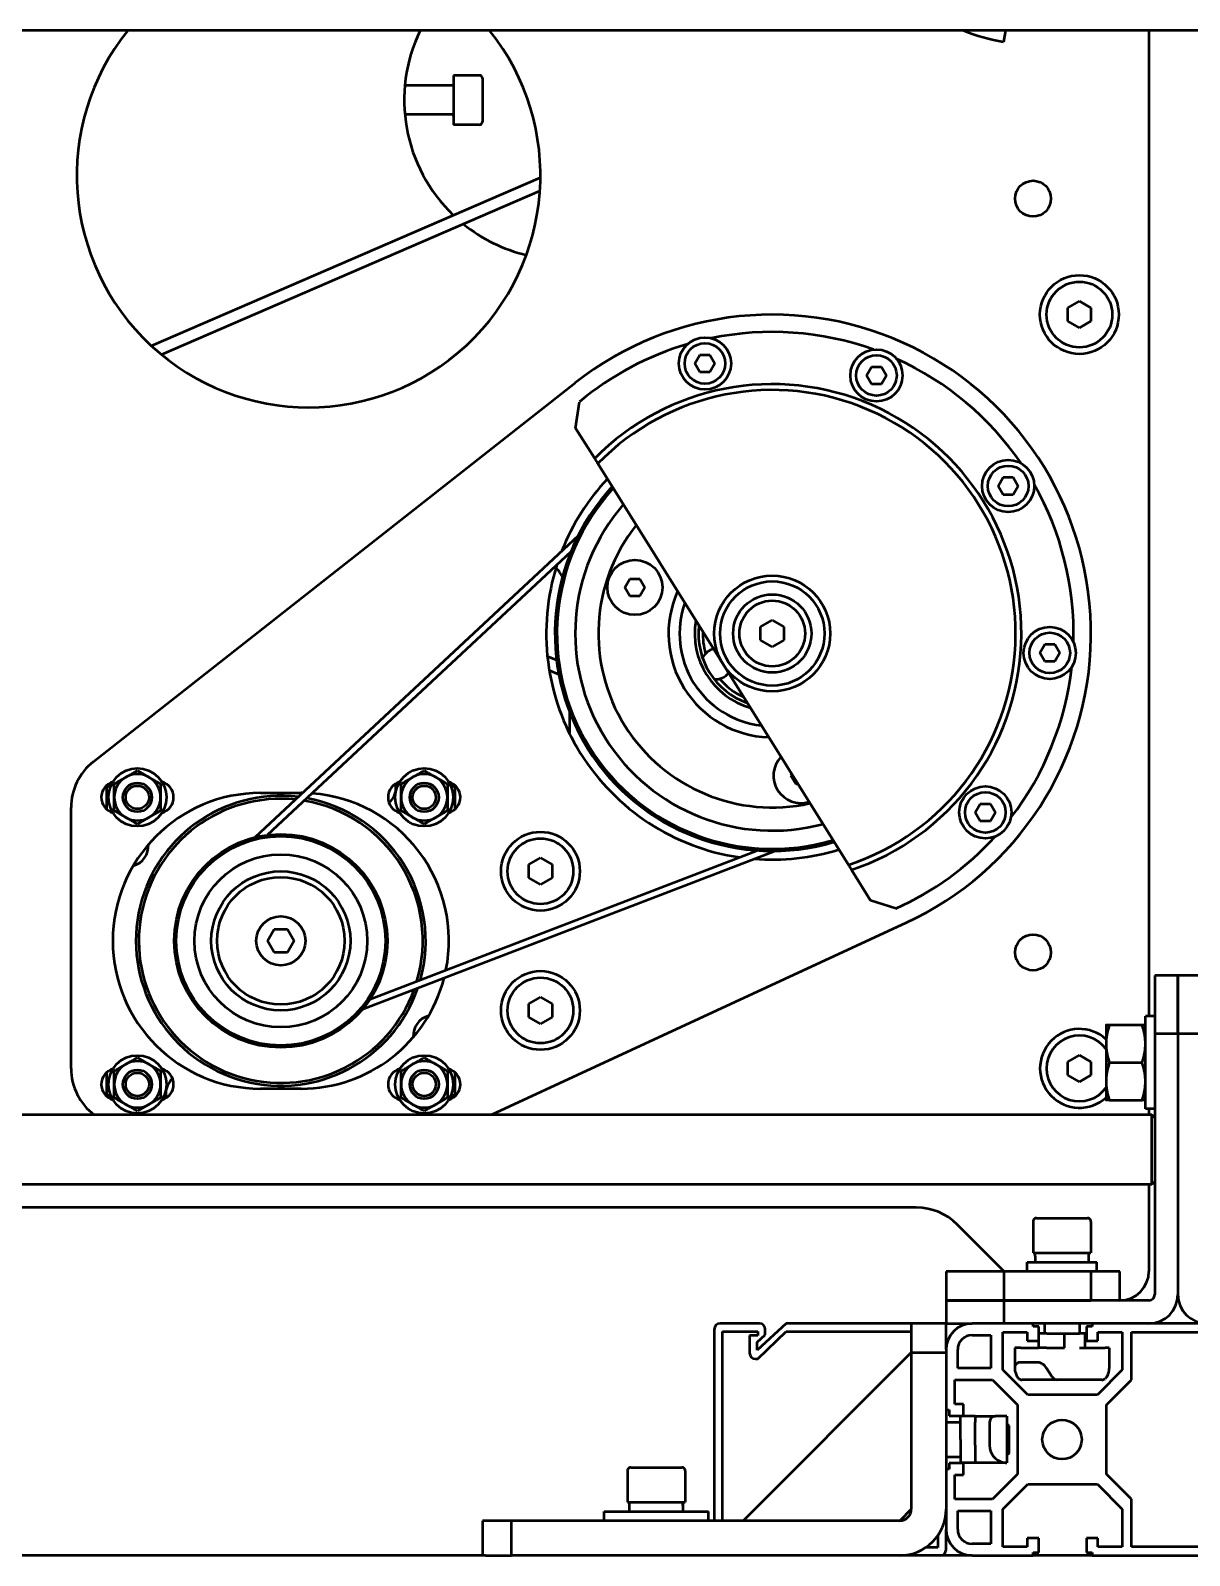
# Model space of a CAD drawing. Header units: millimetres. Extents: x 845401 to 948039, y 511594 to 550263.
# Drawn here: x 914566.2 to 914766.2, y 544470.2 to 544733.2 of the extents above; entities that cross this region are included whole.
import ezdxf

# ---------------------------------------------------------------- set-up
doc = ezdxf.new("R2010")
doc.units = ezdxf.units.MM
doc.layers.add('可见 (ISO)', color=7, linetype='Continuous', lineweight=50)

# ---------------------------------------------------------------- blocks, each defined once
blk = doc.blocks.new('A$C2A4E01FC')
at = {"layer": '可见 (ISO)', "color": 251}
for p, q in [((2527.5, 708.35), (1877.5, 708.35)), ((2377.77, 708.35), (2377.42, 706.38)), ((2402.5, 708.35), (2402.5, 538.35)), ((2282.5, 700.6), (2282.5, 692.1)), ((2287, 700.6), (2282.5, 700.6)), ((2287.5, 700.1), (2287.5, 692.6)), ((2282.3, 698.85), (2274.11, 698.85)), ((2282.3, 693.85), (2274.11, 693.85)), ((2287, 692.1), (2282.5, 692.1)), ((2230.33, 653.99), (2297.5, 683)), ((2232.09, 652.46), (2297.41, 680.68)), ((2388.5, 660.51), (2390.5, 661.66)), ((2388.5, 658.2), (2388.5, 660.51)), ((2390.5, 661.66), (2392.5, 660.51)), ((2392.5, 660.51), (2392.5, 658.2)), ((2390.5, 657.04), (2388.5, 658.2)), ((2392.5, 658.2), (2390.5, 657.04)), ((2324.16, 650.92), (2325.02, 652.42)), ((2325.02, 652.42), (2326.75, 652.42)), ((2326.75, 652.42), (2327.62, 650.92)), ((2325.02, 649.42), (2324.16, 650.92)), ((2327.62, 650.92), (2326.75, 649.42)), ((2353.75, 648.86), (2354.62, 650.36)), ((2354.62, 650.36), (2356.35, 650.36)), ((2356.35, 650.36), (2357.21, 648.86)), ((2220.32, 582.21), (2303.52, 647.59)), ((2326.75, 649.42), (2325.02, 649.42)), ((2354.62, 647.36), (2353.75, 648.86)), ((2356.35, 647.36), (2354.62, 647.36)), ((2357.21, 648.86), (2356.35, 647.36)), ((2303.57, 639.78), (2304.23, 644.31)), ((2303.57, 639.78), (2306.86, 634.52)), ((2307.4, 633.65), (2329.02, 599.05)), ((2376.47, 629.79), (2377.34, 631.29)), ((2377.34, 631.29), (2379.07, 631.29)), ((2379.07, 631.29), (2379.94, 629.79)), ((2377.34, 628.29), (2376.47, 629.79)), ((2379.94, 629.79), (2379.07, 628.29)), ((2379.07, 628.29), (2377.34, 628.29)), ((2304.01, 621.21), (2248.27, 569.21)), ((2302.74, 618.42), (2250.43, 569.61)), ((2312.07, 612.3), (2312.93, 613.8)), ((2312.93, 613.8), (2314.66, 613.8)), ((2314.66, 613.8), (2315.53, 612.3)), ((2312.93, 610.8), (2312.07, 612.3)), ((2314.66, 610.8), (2312.93, 610.8)), ((2315.53, 612.3), (2314.66, 610.8)), ((2335.5, 605.51), (2337.5, 606.66)), ((2335.5, 603.2), (2335.5, 605.51)), ((2337.5, 606.66), (2339.5, 605.51)), ((2339.5, 605.51), (2339.5, 603.2)), ((2337.5, 602.04), (2335.5, 603.2)), ((2339.5, 603.2), (2337.5, 602.04)), ((2383.65, 601), (2384.52, 602.5)), ((2384.52, 602.5), (2386.25, 602.5)), ((2386.25, 602.5), (2387.12, 601)), ((2300.29, 599.73), (2298.7, 600.41)), ((2384.52, 599.5), (2383.65, 601)), ((2387.12, 601), (2386.25, 599.5)), ((2300.68, 597.27), (2299.02, 597.99)), ((2329.02, 599.05), (2350.64, 564.46)), ((2386.25, 599.5), (2384.52, 599.5)), ((2302.5, 590.9), (2302.5, 587.15)), ((2340.73, 579.85), (2340.87, 580.09)), ((2341.6, 578.35), (2340.73, 579.85)), ((2222.7, 573.98), (2222.7, 577.81)), ((2249.2, 576.85), (2256.2, 576.85)), ((2272.54, 577.7), (2272.54, 578.46)), ((2282.7, 577.81), (2282.7, 573.98)), ((2341.96, 578.35), (2341.6, 578.35)), ((2216.5, 529.35), (2216.5, 574.35)), ((2372.54, 573.5), (2373.4, 575)), ((2373.4, 572), (2372.54, 573.5)), ((2373.4, 575), (2375.14, 575)), ((2375.14, 575), (2376, 573.5)), ((2376, 573.5), (2375.14, 572)), ((2375.14, 572), (2373.4, 572)), ((2266.81, 539.54), (2337.98, 566.86)), ((2268.12, 541.31), (2334.91, 566.94)), ((2295.5, 564.51), (2297.5, 565.66)), ((2297.5, 565.66), (2299.5, 564.51)), ((2295.5, 562.2), (2295.5, 564.51)), ((2299.5, 564.51), (2299.5, 562.2)), ((2351.18, 563.59), (2354.47, 558.32)), ((2297.5, 561.04), (2295.5, 562.2)), ((2299.5, 562.2), (2297.5, 561.04)), ((2358.83, 556.93), (2354.47, 558.32)), ((2250.39, 551.35), (2251.55, 553.35)), ((2251.55, 553.35), (2253.85, 553.35)), ((2253.85, 553.35), (2255.01, 551.35)), ((2360.58, 554.43), (2289.03, 521.35)), ((2360.58, 554.43), (2289.03, 521.35)), ((2251.55, 549.35), (2250.39, 551.35)), ((2255.01, 551.35), (2253.85, 549.35)), ((2253.85, 549.35), (2251.55, 549.35)), ((2403.5, 545.35), (2403.5, 535.35)), ((2407.5, 545.35), (2403.5, 545.35)), ((2407.5, 535.35), (2407.5, 545.35)), ((2411.5, 545.35), (2407.5, 545.35)), ((2407.5, 545.35), (2407.5, 535.35)), ((2295.5, 540.51), (2297.5, 541.66)), ((2295.5, 538.2), (2295.5, 540.51)), ((2297.5, 541.66), (2299.5, 540.51)), ((2299.5, 540.51), (2299.5, 538.2)), ((2297.5, 537.04), (2295.5, 538.2)), ((2299.5, 538.2), (2297.5, 537.04)), ((2395.1, 536.85), (2395.1, 533.6)), ((2395.68, 536.85), (2401.32, 536.85)), ((2401.9, 522.35), (2401.9, 538.35)), ((2403.5, 538.35), (2401.9, 538.35)), ((2403.5, 535.35), (2407.5, 535.35)), ((2403.5, 535.35), (2403.5, 490.35)), ((2407.5, 535.35), (2407.5, 490.35)), ((2407.5, 535.35), (2411.5, 535.35)), ((2407.5, 535.35), (2407.5, 490.35)), ((2388.5, 530.51), (2390.5, 531.66)), ((2390.5, 531.66), (2392.5, 530.51)), ((2395.1, 533.6), (2395.1, 527.1)), ((2222.7, 524.89), (2222.7, 528.72)), ((2282.7, 528.72), (2282.7, 524.89)), ((2388.5, 528.2), (2388.5, 530.51)), ((2392.5, 530.51), (2392.5, 528.2)), ((2395.68, 530.35), (2401.32, 530.35)), ((2390.5, 527.04), (2388.5, 528.2)), ((2392.5, 528.2), (2390.5, 527.04)), ((2395.1, 527.1), (2395.1, 523.85)), ((2232.86, 525), (2232.86, 524.24)), ((2256.2, 525.85), (2249.2, 525.85)), ((2395.68, 523.85), (2401.32, 523.85)), ((2403, 521.35), (2002, 521.35)), ((2403.5, 522.35), (2401.9, 522.35)), ((2402.5, 522.35), (2402.5, 521.35)), ((2403, 509.35), (2403, 521.35)), ((2403.5, 520.85), (2403, 521.35)), ((2403, 509.35), (2002, 509.35)), ((2402.5, 509.35), (2402.5, 494.35)), ((2403.5, 509.85), (2403, 509.35)), ((2362.36, 505.35), (2042.64, 505.35)), ((2377.5, 494.35), (2369.43, 502.42)), ((2382.5, 502.95), (2382.5, 497.55)), ((2383.1, 503.55), (2391.9, 503.55)), ((2392.5, 502.95), (2392.5, 497.55)), ((2382.5, 497.55), (2392.5, 497.55)), ((2382.85, 496.94), (2382.85, 497.55)), ((2392.15, 495.95), (2392.15, 497.55)), ((2381.5, 495.95), (2393.5, 495.95)), ((2381.5, 494.35), (2381.5, 495.95)), ((2393.5, 494.35), (2393.5, 495.95)), ((2377.5, 494.35), (2367.5, 494.35)), ((2367.5, 494.35), (2367.5, 489.35)), ((2377.5, 489.35), (2377.5, 494.35)), ((2392.5, 494.35), (2377.5, 494.35)), ((2397.5, 494.35), (2392.5, 494.35)), ((2392.5, 494.35), (2392.5, 489.35)), ((2397.5, 489.35), (2397.5, 494.35)), ((2377.5, 489.35), (2367.5, 489.35)), ((2367.5, 489.35), (2367.5, 485.35)), ((2367.5, 489.35), (2377.5, 489.35)), ((2377.5, 485.35), (2377.5, 489.35)), ((2402.5, 489.35), (2377.5, 489.35)), ((2377.5, 489.35), (2392.5, 489.35)), ((2327.5, 484.35), (2327.5, 451.35)), ((2335.3, 485.35), (2328.5, 485.35)), ((2328.9, 483.95), (2334.99, 483.95)), ((2328.9, 451.35), (2328.9, 483.95)), ((2339.9, 485.35), (2334.9, 480.76)), ((2334.99, 483.95), (2334.99, 483.26)), ((2334.99, 479.26), (2339.9, 483.95)), ((2336.3, 483.4), (2336.3, 484.35)), ((2361.5, 485.35), (2339.9, 485.35)), ((2339.9, 483.95), (2361.5, 483.95)), ((2361.5, 485.35), (2361.5, 480.35)), ((2367.5, 485.35), (2361.5, 485.35)), ((2367.5, 480.85), (2367.5, 485.35)), ((2367.5, 485.35), (2372, 485.35)), ((2382.5, 485.35), (2372, 485.35)), ((2402.5, 485.35), (2377.5, 485.35)), ((2382.5, 484.85), (2382.5, 485.35)), ((2383.5, 484.85), (2382.5, 484.85)), ((2383.5, 482.35), (2383.5, 484.85)), ((2384.5, 485.35), (2384.5, 483.65)), ((2390.5, 485.35), (2390.5, 483.65)), ((2392.7, 484.85), (2391.7, 484.85)), ((2391.7, 484.85), (2391.7, 482.35)), ((2422.3, 485.35), (2392.7, 485.35)), ((2392.7, 485.35), (2392.7, 484.85)), ((2333.59, 483.26), (2333.59, 480.26)), ((2334.99, 483.26), (2333.59, 483.26)), ((2334.9, 482.11), (2336.3, 483.4)), ((2334.9, 480.76), (2334.9, 482.11)), ((2372, 483.35), (2375.2, 483.35)), ((2375.2, 483.35), (2375.2, 477.65)), ((2377.3, 477.35), (2377.3, 483.85)), ((2377.3, 483.85), (2381.5, 483.85)), ((2381.5, 483.85), (2381.5, 482.35)), ((2381.5, 482.35), (2383.5, 482.35)), ((2384.89, 483.65), (2383.5, 483.65)), ((2383.5, 481.15), (2383.5, 482.35)), ((2384.89, 483.65), (2387.93, 483.65)), ((2387.93, 483.65), (2390.53, 483.65)), ((2387.93, 481.15), (2387.93, 483.65)), ((2391.5, 483.65), (2390.53, 483.65)), ((2391.5, 481.15), (2391.5, 483.65)), ((2391.7, 482.35), (2393.7, 482.35)), ((2393.7, 482.35), (2393.7, 483.85)), ((2393.7, 483.85), (2397.9, 483.85)), ((2397.9, 483.85), (2397.9, 477.35)), ((2399.5, 483.85), (2415.5, 483.85)), ((2399.5, 475.65), (2399.5, 483.85)), ((2332.5, 451.35), (2361.5, 480.35)), ((2334.59, 479.26), (2334.99, 479.26)), ((2361.5, 480.35), (2367.5, 480.35)), ((2361.5, 480.35), (2361.5, 453.35)), ((2361.5, 480.35), (2361.5, 453.35)), ((2367.5, 480.85), (2367.5, 470.45)), ((2367.5, 480.35), (2367.5, 453.35)), ((2369.5, 477.65), (2369.5, 480.85)), ((2380.39, 481.15), (2379.34, 481.15)), ((2379.34, 481.15), (2379.34, 477.61)), ((2380.39, 481.15), (2383.42, 481.15)), ((2384.83, 481.15), (2383.42, 481.15)), ((2384.83, 481.15), (2387.93, 481.15)), ((2390.53, 481.15), (2394.93, 481.15)), ((2395.66, 481.15), (2394.93, 481.15)), ((2395.66, 481.15), (2395.66, 477.61)), ((2375.2, 477.65), (2369.5, 477.65)), ((2381.6, 473.05), (2377.3, 477.35)), ((2383.42, 478.65), (2380.39, 478.65)), ((2385.75, 476.24), (2384.83, 477.65)), ((2397.9, 477.35), (2393.6, 473.05)), ((2369, 471.45), (2369, 475.65)), ((2369, 475.65), (2375.5, 475.65)), ((2375.5, 475.65), (2379.8, 471.35)), ((2386.67, 475.65), (2380.61, 475.65)), ((2394.39, 475.65), (2386.67, 475.65)), ((2395.2, 471.35), (2399.5, 475.65)), ((2370.5, 471.45), (2369, 471.45)), ((2370.5, 469.45), (2370.5, 471.45)), ((2379.8, 471.35), (2379.8, 459.35)), ((2393.6, 473.05), (2381.6, 473.05)), ((2395.2, 459.35), (2395.2, 471.35)), ((2367.5, 470.45), (2368, 470.45)), ((2367.5, 468.35), (2370, 468.35)), ((2368, 470.45), (2368, 469.45)), ((2368, 469.45), (2370.5, 469.45)), ((2370, 465.35), (2370, 469.35)), ((2372.5, 469.35), (2370, 469.35)), ((2372.5, 469.35), (2376, 469.35)), ((2372.5, 469.35), (2372.5, 468.35)), ((2372.5, 464.35), (2372.5, 468.35)), ((2375, 468.35), (2375, 464.35)), ((2377.41, 469.35), (2376, 469.35)), ((2378, 469.35), (2377.41, 469.35)), ((2378, 469.35), (2378, 461.35)), ((2378.3, 467.74), (2378, 468.04)), ((2378.3, 467.74), (2378.3, 462.96)), ((2370, 465.35), (2370, 461.35)), ((2372.5, 464.35), (2372.5, 461.35)), ((2378.3, 462.96), (2378, 462.66)), ((2313.1, 460.55), (2321.9, 460.55)), ((2367.5, 462.35), (2370, 462.35)), ((2368, 460.25), (2367.5, 460.25)), ((2367.5, 460.25), (2367.5, 449.85)), ((2370.5, 461.25), (2368, 461.25)), ((2368, 461.25), (2368, 460.25)), ((2372.5, 461.35), (2370, 461.35)), ((2370.5, 459.25), (2370.5, 461.25)), ((2377.82, 461.35), (2372.5, 461.35)), ((2377.82, 461.35), (2378, 461.35)), ((2312.5, 459.95), (2312.5, 454.55)), ((2322.5, 459.95), (2322.5, 454.55)), ((2369, 455.05), (2369, 459.25)), ((2369, 459.25), (2370.5, 459.25)), ((2379.8, 459.35), (2375.5, 455.05)), ((2377.3, 453.35), (2381.6, 457.65)), ((2381.6, 457.65), (2393.6, 457.65)), ((2393.6, 457.65), (2397.9, 453.35)), ((2399.5, 455.05), (2395.2, 459.35)), ((2375.5, 455.05), (2369, 455.05)), ((2399.5, 446.85), (2399.5, 455.05)), ((2308.5, 452.95), (2326.5, 452.95)), ((2308.5, 451.35), (2308.5, 452.95)), ((2312.5, 454.55), (2322.5, 454.55)), ((2312.85, 452.95), (2312.85, 454.55)), ((2322.15, 453.94), (2322.15, 454.55)), ((2326.5, 451.35), (2326.5, 452.95)), ((2361.5, 453.35), (2359.5, 451.35)), ((2369.5, 449.85), (2369.5, 453.05)), ((2369.5, 453.05), (2375.2, 453.05)), ((2375.2, 453.05), (2375.2, 447.35)), ((2377.3, 446.85), (2377.3, 453.35)), ((2397.9, 453.35), (2397.9, 446.85)), ((2292.5, 451.35), (2287.5, 451.35)), ((2287.5, 451.35), (2287.5, 445.35)), ((2292.5, 445.35), (2292.5, 451.35)), ((2359.5, 451.35), (2292.5, 451.35)), ((2359.5, 451.35), (2332.5, 451.35)), ((2367.5, 446.35), (2367.5, 449.85)), ((2366.1, 448.83), (2366.1, 446.75)), ((2375.2, 447.35), (2372, 447.35)), ((2383.5, 448.35), (2381.5, 448.35)), ((2381.5, 448.35), (2381.5, 446.85)), ((2383.5, 445.85), (2383.5, 448.35)), ((2393.7, 448.35), (2391.7, 448.35)), ((2391.7, 448.35), (2391.7, 445.85)), ((2393.7, 446.85), (2393.7, 448.35)), ((2288, 445.35), (2117, 445.35)), ((2288, 445.35), (2292.5, 445.35)), ((2359.5, 445.35), (2292.5, 445.35)), ((2372, 445.35), (2359.5, 445.35)), ((2366.1, 446.75), (2364.02, 446.75)), ((2372, 445.35), (2382.5, 445.35)), ((2381.5, 446.85), (2377.3, 446.85)), ((2382.5, 445.35), (2382.5, 445.85)), ((2382.5, 445.85), (2383.5, 445.85)), ((2392.7, 445.35), (2382.5, 445.35)), ((2391.7, 445.85), (2392.7, 445.85)), ((2392.7, 445.85), (2392.7, 445.35)), ((2392.7, 445.35), (2422.3, 445.35)), ((2397.9, 446.85), (2393.7, 446.85)), ((2415.5, 446.85), (2399.5, 446.85))]:
    blk.add_line(p, q, dxfattribs=at)
for centre, radius in [((2382.5, 679.35), 3.1), ((2390.5, 659.35), 6.8), ((2390.5, 659.35), 5.67), ((2325.89, 650.92), 4.5), ((2325.89, 650.92), 3.5), ((2355.48, 648.86), 4.5), ((2355.48, 648.86), 3.5), ((2378.21, 629.79), 4.5), ((2378.21, 629.79), 3.5), ((2313.8, 612.3), 4.75), ((2337.5, 604.35), 10), ((2337.5, 604.35), 9), ((2337.5, 604.35), 6.75), ((2337.5, 604.35), 5.67), ((2385.38, 601), 4.5), ((2385.38, 601), 3.5), ((2227.95, 576.1), 5), ((2277.45, 576.1), 5), ((2227.95, 576.1), 2.5), ((2227.95, 576.1), 2.5), ((2227.95, 576.1), 2.01), ((2277.45, 576.1), 2.5), ((2277.45, 576.1), 2.5), ((2277.45, 576.1), 2.01), ((2374.27, 573.5), 4.5), ((2374.27, 573.5), 3.5), ((2252.7, 551.35), 18.4), ((2252.7, 551.35), 18.05), ((2297.5, 563.35), 6.8), ((2297.5, 563.35), 5.67), ((2252.7, 551.35), 14.9), ((2252.7, 551.35), 12), ((2252.7, 551.35), 11), ((2252.7, 551.35), 4.25), ((2382.5, 549.35), 3.1), ((2297.5, 539.35), 6.8), ((2297.5, 539.35), 5.67), ((2227.95, 526.6), 5), ((2277.45, 526.6), 5), ((2227.95, 526.6), 2.5), ((2227.95, 526.6), 2.5), ((2277.45, 526.6), 2.5), ((2277.45, 526.6), 2.5), ((2227.95, 526.6), 2.01), ((2277.45, 526.6), 2.01), ((2387.5, 465.35), 3.4)]:
    blk.add_circle(centre, radius, dxfattribs=at)
for centre, radius, start, end in [((2257.5, 683.35), 40, 141.3178, 38.6822), ((2301.5, 696.35), 27.5, 154.1279, 226.1819), ((2383.5, 740.85), 35, 248.2132, 260), ((2287, 700.1), 0.5, 0, 90), ((2282.3, 699.05), 0.2, 270, 0), ((2282.3, 693.65), 0.2, 0, 90), ((2287, 692.6), 0.5, 270, 0), ((2301.5, 696.35), 27.5, 231.0204, 256.472), ((2337.5, 604.35), 55, 294.8096, 128.1634), ((2337.5, 604.35), 52, 70.3644, 101.6356), ((2337.5, 604.35), 52, 106.3644, 129.7815), ((2337.5, 604.35), 52, 34.3644, 65.6356), ((2337.5, 604.35), 43, 288.5523, 135.4477), ((2337.5, 604.35), 42, 288.2259, 135.7741), ((2337.5, 604.35), 37.5, 137.4675, 286.5325), ((2337.5, 604.35), 37.15, 137.6158, 286.3842), ((2337.5, 604.35), 39, 136.8572, 158.5985), ((2337.5, 604.35), 52, 358.3644, 29.6356), ((2337.5, 604.35), 34, 139.1065, 284.8935), ((2337.5, 604.35), 30, 141.4712, 282.5288), ((2337.5, 604.35), 39, 162.3582, 261.6522), ((2292.5, 609.35), 10, 28.4118, 39.6633), ((2337.5, 604.35), 17.9, 155.9631, 268.0369), ((2337.5, 604.35), 16, 160.6822, 263.3178), ((2337.5, 604.35), 13.38, 170.3787, 253.6213), ((2337.5, 604.35), 12.74, 173.7141, 250.2859), ((2337.5, 604.35), 12, 178.4427, 196.6549), ((2327.85, 599.08), 2.6, 99.8294, 155.8009), ((2327.85, 599.08), 2.6, 261.4901, 324.1706), ((2337.5, 604.35), 52, 322.3644, 353.6356), ((2337.5, 604.35), 12, 220.6361, 245.5573), ((2226.5, 574.35), 10, 128.1634, 180), ((2342.46, 579.85), 4.75, 136.9614, 287.0386), ((2224.45, 576.1), 2.75, 105.5796, 254.3791), ((2252.7, 551.35), 40, 136.908, 138.5904), ((2227.95, 576.1), 4, 120, 180), ((2227.95, 576.1), 4, 60, 120), ((2227.95, 576.1), 4, 0, 60), ((2231.45, 576.1), 2.75, 285.6871, 74.3542), ((2273.95, 576.1), 2.75, 105.6458, 254.3129), ((2277.45, 576.1), 4, 120, 180), ((2277.45, 576.1), 4, 60, 120), ((2277.45, 576.1), 4, 0, 60), ((2280.95, 576.1), 2.75, 285.6209, 74.4204), ((2252.7, 551.35), 40, 41.4096, 43.092), ((2249.2, 551.35), 25.5, 90, 270), ((2227.95, 576.1), 4, 180, 240), ((2252.7, 551.35), 25, 83.04, 340.9704), ((2227.95, 576.1), 4, 300, 0), ((2256.2, 551.35), 25.5, 89.4129, 90), ((2256.2, 551.35), 25.5, 348.6473, 85.6926), ((2269.04, 577.7), 3.5, 312.2018, 0), ((2277.45, 576.1), 4, 180, 240), ((2277.45, 576.1), 4, 300, 0), ((2252.7, 551.35), 24.5, 84.0293, 339.9811), ((2252.7, 551.35), 24.5, 343.5443, 80.4661), ((2252.7, 551.35), 25, 344.417, 79.5934), ((2227.95, 576.1), 4, 240, 300), ((2277.45, 576.1), 4, 240, 300), ((2337.5, 604.35), 52, 294.2185, 317.6356), ((2226.35, 567.69), 3.5, 284.5335, 4.3361), ((2337.5, 604.35), 39, 265.4119, 287.1428), ((2337.48, 604.38), 55.04, 294.8095, 294.8096), ((2256.2, 551.35), 25.5, 270, 345.4508), ((2279.05, 535.02), 3.5, 104.5335, 184.3361), ((2390.5, 529.35), 6.8, 47.4315, 312.5685), ((2390.5, 529.35), 5.67, 35.7781, 324.2219), ((2226.5, 529.35), 10, 180, 233.1301), ((2224.45, 526.6), 2.75, 105.6209, 254.4204), ((2227.95, 526.6), 4, 120, 180), ((2227.95, 526.6), 4, 60, 120), ((2227.95, 526.6), 4, 0, 60), ((2231.45, 526.6), 2.75, 285.6458, 74.3129), ((2273.95, 526.6), 2.75, 105.6871, 254.3542), ((2277.45, 526.6), 4, 120, 180), ((2277.45, 526.6), 4, 60, 120), ((2277.45, 526.6), 4, 0, 60), ((2280.95, 526.6), 2.75, 285.5796, 74.3791), ((2227.95, 526.6), 4, 180, 240), ((2227.95, 526.6), 4, 300, 0), ((2236.36, 525), 3.5, 132.2018, 180), ((2277.45, 526.6), 4, 180, 240), ((2277.45, 526.6), 4, 300, 0), ((2252.7, 551.35), 40, 221.4096, 223.092), ((2252.7, 551.35), 40, 316.908, 318.5904), ((2227.95, 526.6), 4, 240, 300), ((2277.45, 526.6), 4, 240, 300), ((2362.36, 495.35), 10, 45, 90), ((2383.1, 502.95), 0.6, 90, 180), ((2391.9, 502.95), 0.6, 0, 90), ((2397.5, 494.35), 5, 270, 0), ((2402.5, 490.35), 5, 270, 0), ((2402.5, 490.35), 1, 270, 0), ((2412.5, 490.35), 5, 180, 270), ((2328.5, 484.35), 1, 90, 180), ((2335.3, 484.35), 1, 0, 90), ((2372, 480.85), 4.5, 90, 180), ((2372, 480.85), 2.5, 90, 180), ((2334.59, 480.26), 1, 180, 270), ((2376, 468.35), 1, 90, 180), ((2378, 464.35), 3, 180, 258.74), ((2313.1, 459.95), 0.6, 90, 180), ((2321.9, 459.95), 0.6, 0, 90), ((2359.5, 453.35), 8, 270, 0), ((2359.5, 453.35), 2, 270, 0), ((2372, 449.85), 4.5, 180, 270), ((2372, 449.85), 2.5, 180, 270), ((2366.5, 446.35), 1, 270, 0)]:
    blk.add_arc(centre, radius, start, end, dxfattribs=at)
for centre, major_axis, ratio, start_param, end_param in [((2387.5, 496.94), (0, -14.31), 0.32492, 4.712389, 4.781261), ((2382.34, 475.65), (-2.73, 2.73), 0.459146, 5.852752, 7.227023), ((2384.07, 477.65), (-0.909, 0.909), 0.459146, 4.281955, 5.852752), ((2386.67, 477.65), (0, -2), 0.65178, 5.497787, 6.283185), ((2392.66, 475.65), (-2.73, -2.73), 0.459146, 2.197755, 2.711159), ((2380.61, 477.65), (0, -2), 0.65178, 5.856107, 6.283185), ((2394.39, 477.65), (0, -2), 0.65178, 0, 0.427079), ((2317.5, 451.97), (0, -14.31), 0.32492, 1.639668, 1.752411), ((2317.5, 453.94), (0, -14.31), 0.32492, 1.501925, 1.613793)]:
    blk.add_ellipse(centre, major_axis=major_axis, ratio=ratio, start_param=start_param, end_param=end_param, dxfattribs=at)
for points, weights in [([(2306.86, 634.52), (2307.13, 634.08), (2307.4, 633.65)], [1.00425818489, 1.00220025532, 1]), ([(2223.95, 578.41), (2225.02, 579.03), (2225.95, 579.56)], [1, 1.0379548493, 1]), ([(2225.95, 579.56), (2226.88, 580.1), (2227.95, 580.72)], [1, 1.0379548493, 1]), ([(2227.95, 580.72), (2229.02, 580.1), (2229.95, 579.56)], [1, 1.0379548493, 1]), ([(2229.95, 579.56), (2230.88, 579.03), (2231.95, 578.41)], [1, 1.0379548493, 1]), ([(2273.45, 578.41), (2274.52, 579.03), (2275.45, 579.56)], [1, 1.0379548493, 1]), ([(2275.45, 579.56), (2276.38, 580.1), (2277.45, 580.72)], [1, 1.0379548493, 1]), ([(2277.45, 580.72), (2278.52, 580.1), (2279.45, 579.56)], [1, 1.0379548493, 1]), ([(2279.45, 579.56), (2280.38, 579.03), (2281.45, 578.41)], [1, 1.0379548493, 1]), ([(2223.95, 576.1), (2223.95, 577.17), (2223.95, 578.41)], [1, 1.0379548493, 1]), ([(2223.95, 573.79), (2223.95, 575.03), (2223.95, 576.1)], [1, 1.0379548493, 1]), ([(2231.95, 578.41), (2231.95, 577.17), (2231.95, 576.1)], [1, 1.0379548493, 1]), ([(2231.95, 576.1), (2231.95, 575.03), (2231.95, 573.79)], [1, 1.0379548493, 1]), ([(2273.45, 576.1), (2273.45, 577.17), (2273.45, 578.41)], [1, 1.0379548493, 1]), ([(2273.45, 573.79), (2273.45, 575.03), (2273.45, 576.1)], [1, 1.0379548493, 1]), ([(2281.45, 578.41), (2281.45, 577.17), (2281.45, 576.1)], [1, 1.0379548493, 1]), ([(2281.45, 576.1), (2281.45, 575.03), (2281.45, 573.79)], [1, 1.0379548493, 1]), ([(2225.95, 572.64), (2225.02, 573.17), (2223.95, 573.79)], [1, 1.0379548493, 1]), ([(2231.95, 573.79), (2230.88, 573.17), (2229.95, 572.64)], [1, 1.0379548493, 1]), ([(2275.45, 572.64), (2274.52, 573.17), (2273.45, 573.79)], [1, 1.0379548493, 1]), ([(2281.45, 573.79), (2280.38, 573.17), (2279.45, 572.64)], [1, 1.0379548493, 1]), ([(2227.95, 571.48), (2226.88, 572.1), (2225.95, 572.64)], [1, 1.0379548493, 1]), ([(2229.95, 572.64), (2229.02, 572.1), (2227.95, 571.48)], [1, 1.0379548493, 1]), ([(2277.45, 571.48), (2276.38, 572.1), (2275.45, 572.64)], [1, 1.0379548493, 1]), ([(2279.45, 572.64), (2278.52, 572.1), (2277.45, 571.48)], [1, 1.0379548493, 1]), ([(2350.64, 564.46), (2350.91, 564.03), (2351.18, 563.59)], [1, 1.00220025533, 1.00425818489]), ([(2395.1, 536.85), (2395.1, 536.85), (2395.68, 536.85)], [1, 1.0379548493, 1]), ([(2395.68, 536.85), (2395.1, 535.11), (2395.1, 533.6)], [1, 1.0379548493, 1]), ([(2401.32, 536.85), (2401.9, 536.85), (2401.9, 536.85)], [1, 1.0379548493, 1]), ([(2401.9, 533.6), (2401.9, 535.11), (2401.32, 536.85)], [1, 1.0379548493, 1]), ([(2395.1, 533.6), (2395.1, 532.09), (2395.68, 530.35)], [1, 1.0379548493, 1]), ([(2401.32, 530.35), (2401.9, 532.09), (2401.9, 533.6)], [1, 1.0379548493, 1]), ([(2223.95, 528.91), (2225.02, 529.53), (2225.95, 530.07)], [1, 1.0379548493, 1]), ([(2223.95, 526.6), (2223.95, 527.67), (2223.95, 528.91)], [1, 1.0379548493, 1]), ([(2225.95, 530.07), (2226.88, 530.6), (2227.95, 531.22)], [1, 1.0379548493, 1]), ([(2227.95, 531.22), (2229.02, 530.6), (2229.95, 530.07)], [1, 1.0379548493, 1]), ([(2229.95, 530.07), (2230.88, 529.53), (2231.95, 528.91)], [1, 1.0379548493, 1]), ([(2231.95, 528.91), (2231.95, 527.67), (2231.95, 526.6)], [1, 1.0379548493, 1]), ([(2273.45, 528.91), (2274.52, 529.53), (2275.45, 530.07)], [1, 1.0379548493, 1]), ([(2273.45, 526.6), (2273.45, 527.67), (2273.45, 528.91)], [1, 1.0379548493, 1]), ([(2275.45, 530.07), (2276.38, 530.6), (2277.45, 531.22)], [1, 1.0379548493, 1]), ([(2277.45, 531.22), (2278.52, 530.6), (2279.45, 530.07)], [1, 1.0379548493, 1]), ([(2279.45, 530.07), (2280.38, 529.53), (2281.45, 528.91)], [1, 1.0379548493, 1]), ([(2281.45, 528.91), (2281.45, 527.67), (2281.45, 526.6)], [1, 1.0379548493, 1]), ([(2395.68, 530.35), (2395.1, 528.61), (2395.1, 527.1)], [1, 1.0379548493, 1]), ([(2401.9, 527.1), (2401.9, 528.61), (2401.32, 530.35)], [1, 1.0379548493, 1]), ([(2223.95, 524.29), (2223.95, 525.53), (2223.95, 526.6)], [1, 1.0379548493, 1]), ([(2231.95, 526.6), (2231.95, 525.53), (2231.95, 524.29)], [1, 1.0379548493, 1]), ([(2273.45, 524.29), (2273.45, 525.53), (2273.45, 526.6)], [1, 1.0379548493, 1]), ([(2281.45, 526.6), (2281.45, 525.53), (2281.45, 524.29)], [1, 1.0379548493, 1]), ([(2395.1, 527.1), (2395.1, 525.59), (2395.68, 523.85)], [1, 1.0379548493, 1]), ([(2401.32, 523.85), (2401.9, 525.59), (2401.9, 527.1)], [1, 1.0379548493, 1]), ([(2225.95, 523.14), (2225.02, 523.67), (2223.95, 524.29)], [1, 1.0379548493, 1]), ([(2231.95, 524.29), (2230.88, 523.67), (2229.95, 523.14)], [1, 1.0379548493, 1]), ([(2275.45, 523.14), (2274.52, 523.67), (2273.45, 524.29)], [1, 1.0379548493, 1]), ([(2281.45, 524.29), (2280.38, 523.67), (2279.45, 523.14)], [1, 1.0379548493, 1]), ([(2395.68, 523.85), (2395.1, 523.85), (2395.1, 523.85)], [1, 1.0379548493, 1]), ([(2401.9, 523.85), (2401.9, 523.85), (2401.32, 523.85)], [1, 1.0379548493, 1]), ([(2227.95, 521.98), (2226.88, 522.6), (2225.95, 523.14)], [1, 1.0379548493, 1]), ([(2229.95, 523.14), (2229.02, 522.6), (2227.95, 521.98)], [1, 1.0379548493, 1]), ([(2277.45, 521.98), (2276.38, 522.6), (2275.45, 523.14)], [1, 1.0379548493, 1]), ([(2279.45, 523.14), (2278.52, 522.6), (2277.45, 521.98)], [1, 1.0379548493, 1])]:
    blk.add_rational_spline(points, weights, degree=2, dxfattribs=at)
for points, knots in [([(2379.73, 476.24), (2379.73, 476.23), (2379.73, 476.23), (2379.82, 476.07), (2379.93, 475.93), (2380.07, 475.83)], [0.82238559, 0.82238559, 0.82238559, 0.82238559, 0.82458668, 0.82458668, 0.89185872, 0.89185872, 0.89185872, 0.89185872]), ([(2395.27, 476.24), (2395.27, 476.23), (2395.27, 476.23), (2395.18, 476.07), (2395.07, 475.93), (2394.93, 475.83)], [0.15213805, 0.15213805, 0.15213805, 0.15213805, 0.15433913, 0.15433913, 0.22161118, 0.22161118, 0.22161118, 0.22161118]), ([(2377.41, 461.41), (2377.42, 461.41), (2377.42, 461.41), (2377.58, 461.37), (2377.72, 461.35), (2377.82, 461.35)], [0.82238559, 0.82238559, 0.82238559, 0.82238559, 0.82458668, 0.82458668, 0.89185872, 0.89185872, 0.89185872, 0.89185872])]:
    blk.add_open_spline(points, degree=3, knots=knots, dxfattribs=at)

msp = doc.modelspace()

# ---------------------------------------------------------------- block references
msp.add_blockref('A$C2A4E01FC', (912356.69, 544024.87))

doc.saveas('drawing.dxf')
